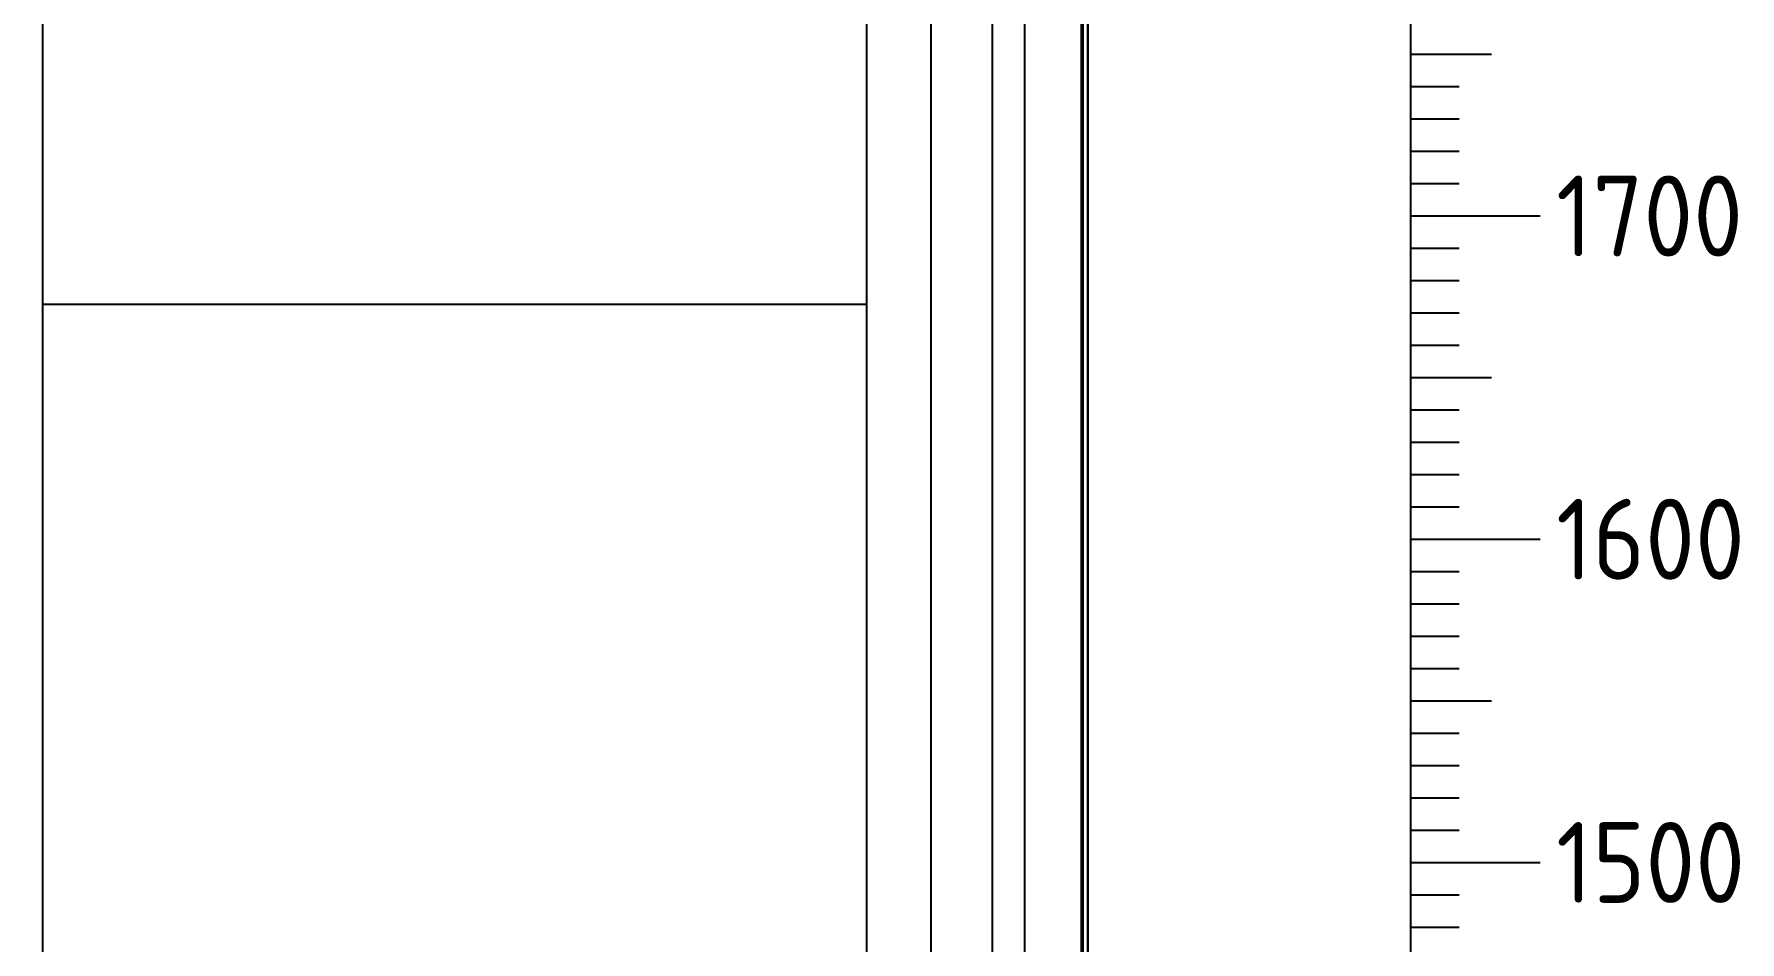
# Model space of a CAD drawing. Header units: millimetres. Extents: x 0 to 69574, y -5 to 41746.
# Drawn here: x 35236 to 35764, y 12242 to 12523 of the extents above; entities that cross this region are included whole.
import ezdxf
from ezdxf.enums import TextEntityAlignment as Align

# ---------------------------------------------------------------- set-up
doc = ezdxf.new("R2010")
doc.units = ezdxf.units.MM
doc.set_wipeout_variables(frame=1)
doc.layers.add('! NO PLOT !', color=7, linetype='Continuous', true_color=0xff75dd, plot=False)
doc.layers.add('000-PI-ORMAR', color=2, linetype='Continuous')
doc.layers.add('002-PI-Kabelska kanalica', color=150, linetype='Continuous')
doc.styles.add('PI0', font='isocpeur.ttf', dxfattribs={"width": 0.9})

# ---------------------------------------------------------------- blocks, each defined once
blk = doc.blocks.new('*U1218')
at = {"layer": '002-PI-Kabelska kanalica'}
for p, q in [((-20, 1388), (60, 1388)), ((-20, -100), (-20, 1388)), ((60, -100), (60, 1388))]:
    blk.add_line(p, q, dxfattribs=at)
blk = doc.blocks.new('skala_2300')
for p, q in [((0, 1400), (0, 2300)), ((0, 1750), (25, 1750)), ((0, 1740), (15, 1740)), ((0, 1730), (15, 1730)), ((0, 1720), (15, 1720)), ((0, 1710), (15, 1710)), ((0, 1700), (40, 1700)), ((0, 1690), (15, 1690)), ((0, 1680), (15, 1680)), ((0, 1670), (15, 1670)), ((0, 1660), (15, 1660)), ((0, 1650), (25, 1650)), ((0, 1640), (15, 1640)), ((0, 1630), (15, 1630)), ((0, 1620), (15, 1620)), ((0, 1610), (15, 1610)), ((0, 1600), (40, 1600)), ((0, 1590), (15, 1590)), ((0, 1580), (15, 1580)), ((0, 1570), (15, 1570)), ((0, 1560), (15, 1560)), ((0, 1550), (25, 1550)), ((0, 1540), (15, 1540)), ((0, 1530), (15, 1530)), ((0, 1520), (15, 1520)), ((0, 1510), (15, 1510)), ((0, 1500), (40, 1500)), ((0, 1490), (15, 1490)), ((0, 1480), (15, 1480))]:
    blk.add_line(p, q)
at = {"style": 'PI0', "width": 0.9}
for s, p in [('1700', (44.97, 1700)), ('1600', (44.97, 1600)), ('1500', (44.97, 1500))]:
    blk.add_text(s, height=25, dxfattribs=at).set_placement(p, align=Align.MIDDLE_LEFT)

msp = doc.modelspace()

# ---------------------------------------------------------------- block references
msp.add_blockref('skala_2300', (35662.568, 10766.904))
at = {"rotation": 270}
msp.add_blockref('*U1218', (34126.071, 12499.404), dxfattribs=at)

# ---------------------------------------------------------------- next in the draw order: wipeouts: each hides what was drawn before it
msp.add_wipeout([(35170.583, 12761.473), (35561.071, 12761.473), (35560.583, 10778.973), (35170.571, 10776.973)]).dxf.layer = '000-PI-ORMAR'

# ---------------------------------------------------------------- next in the draw order: linework, layer by layer
at = {"layer": '! NO PLOT !'}
for p, q in [((35543.095, 10788.404), (35543.095, 12749.904)), ((35533.095, 10803.404), (35533.095, 12734.904)), ((35514.095, 10849.154), (35514.095, 12689.154)), ((35239.095, 12684.154), (35239.095, 10854.154)), ((35494.095, 12684.154), (35494.095, 10854.154))]:
    msp.add_line(p, q, dxfattribs=at)
at = {"layer": '! NO PLOT !', "ltscale": 0.25}
msp.add_line((35493.904, 12439.505), (35238.904, 12439.505), dxfattribs=at)
at = {"layer": '000-PI-ORMAR'}
for p, q in [((35561.083, 12761.404), (35561.083, 10776.904)), ((35562.583, 12761.404), (35562.583, 10776.904)), ((35562.595, 10776.904), (35562.595, 12761.404)), ((35562.595, 10776.904), (35562.595, 12761.404)), ((35560.595, 12759.404), (35560.595, 10778.904))]:
    msp.add_line(p, q, dxfattribs=at)

doc.saveas('drawing.dxf')
